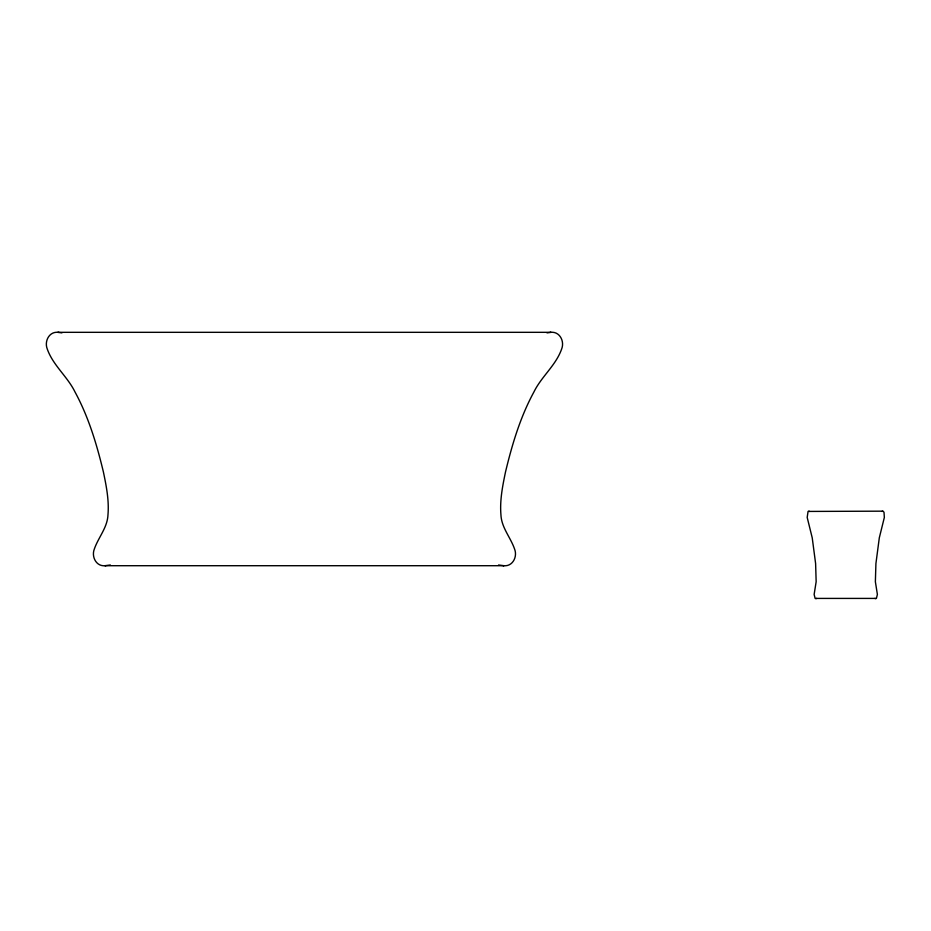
<?xml version="1.0" encoding="UTF-8"?>
<svg xmlns="http://www.w3.org/2000/svg" width="931" height="931" viewBox="0 0 931 931"><rect width="100%" height="100%" fill="white"/><g stroke="black" fill="none" stroke-linecap="round" stroke-linejoin="round"><path stroke-width="1.4" d="M881.936 511.433L883.135 511.235L884.008 512.259L884.345 517.438L879.306 537.827L875.92 563.558L875.373 581.747L877.386 594.455L876.408 598.412L815.125 598.412L814.136 594.455L816.15 581.747L815.614 563.558L812.228 537.827L807.189 517.438L808.061 511.433L882.763 511.166M816.65 598.412L815.835 598.68M546.997 332.867L551.082 332.32L57.827 332.32L61.923 332.867M110.347 564.977L104.9 565.711L504.008 565.711L498.562 564.977M58.129 332.32C49.168 331.308 44.129 341.351 47.283 349.055C52.986 365.336 67.474 376.543 74.992 391.951C88.596 416.972 96.812 444.483 103.422 472.064C106.332 486.04 109.171 500.331 107.984 514.68C107.507 527.54 98.383 537.315 94.357 548.976C91.215 556.645 96.207 566.688 105.133 565.711M503.776 565.711C512.702 566.688 517.694 556.645 514.552 548.976C510.525 537.315 501.413 527.54 500.925 514.68C499.738 500.331 502.577 486.04 505.486 472.064C512.097 444.483 520.313 416.972 533.928 391.951C541.435 376.543 555.923 365.336 561.626 349.055C564.78 341.351 559.74 331.308 550.791 332.32M808.771 511.166L809.586 511.433M875.699 598.68L874.884 598.412"/></g></svg>
